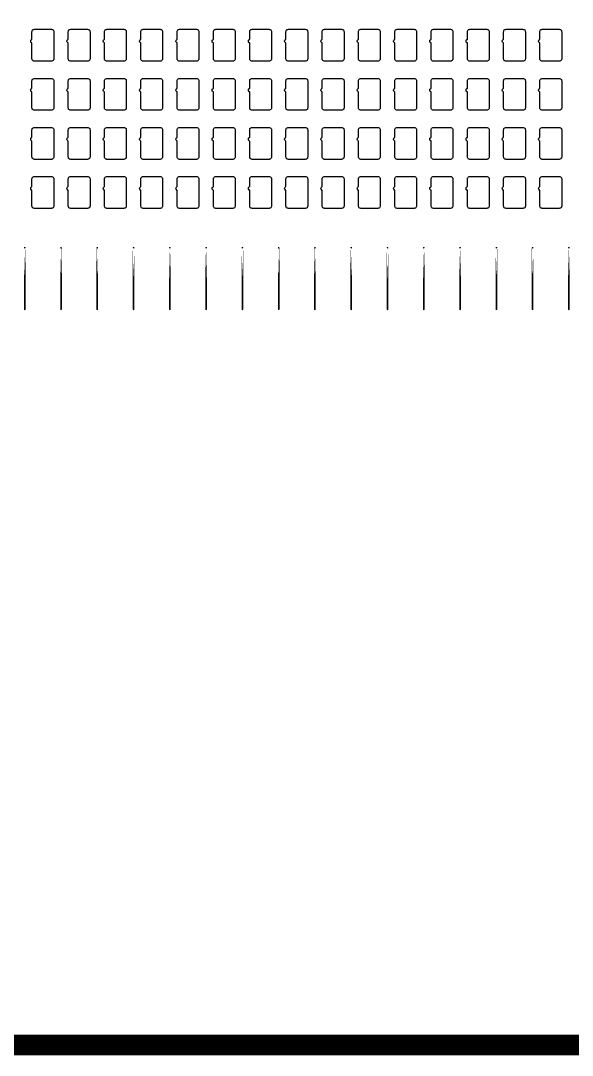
# Model space of a CAD drawing. Extents: x 11 to 212, y 11 to 212.
# Drawn here: x 66.9 to 93.7, y 10.7 to 61 of the extents above; entities that cross this region are included whole.
import ezdxf

# ---------------------------------------------------------------- set-up
doc = ezdxf.new("R2010")
doc.units = 0
doc.layers.get('0').update_dxf_attribs({"linetype": 'continuous'})
doc.layers.add('C2', color=7, linetype='continuous')

# ---------------------------------------------------------------- blocks, each defined once
blk = doc.blocks.new('cutlineendpoint')
at = {"const_width": 0.04}
blk.add_lwpolyline([(-0.02, 0, 1), (0.02, 0, 1)], format="xyb", close=True, dxfattribs=at)

msp = doc.modelspace()

# ---------------------------------------------------------------- linework, layer by layer
at = {"layer": 'C2'}
for points, const_width in [([(11.2, 211.2), (211.2, 211.2), (211.2, 11.2), (11.2, 11.2)], 1), ([(67.082, 50), (67.082, 47)], 0.08), ([(68.847, 50), (68.847, 47)], 0.08), ([(70.612, 50), (70.612, 47)], 0.08), ([(72.376, 50), (72.376, 47)], 0.08), ([(74.141, 50), (74.141, 47)], 0.08), ([(75.906, 50), (75.906, 47)], 0.08), ([(77.671, 50), (77.671, 47)], 0.08), ([(79.435, 50), (79.435, 47)], 0.08), ([(81.2, 50), (81.2, 47)], 0.08), ([(82.965, 50), (82.965, 47)], 0.08), ([(84.729, 50), (84.729, 47)], 0.08), ([(86.494, 50), (86.494, 47)], 0.08), ([(88.259, 50), (88.259, 47)], 0.08), ([(90.024, 50), (90.024, 47)], 0.08), ([(91.788, 50), (91.788, 47)], 0.08), ([(93.553, 50), (93.553, 47)], 0.08)]:
    msp.add_lwpolyline(points, close=True, dxfattribs=dict(at, const_width=const_width))
for points in [[(68.376, 60.629), (68.407, 60.625), (68.435, 60.614), (68.46, 60.595), (68.478, 60.571), (68.49, 60.542), (68.494, 60.512), (68.494, 59.194), (68.49, 59.164), (68.478, 59.135), (68.46, 59.111), (68.435, 59.092), (68.407, 59.08), (68.376, 59.076), (67.553, 59.076), (67.522, 59.08), (67.494, 59.092), (67.47, 59.111), (67.451, 59.135), (67.439, 59.164), (67.435, 59.194), (67.435, 59.967), (67.418, 59.971), (67.383, 60.006), (67.371, 60.053), (67.383, 60.1), (67.418, 60.134), (67.435, 60.139), (67.435, 60.512), (67.439, 60.542), (67.451, 60.571), (67.47, 60.595), (67.494, 60.614), (67.522, 60.625), (67.553, 60.629)], [(70.141, 60.629), (70.172, 60.625), (70.2, 60.614), (70.224, 60.595), (70.243, 60.571), (70.255, 60.542), (70.259, 60.512), (70.259, 59.194), (70.255, 59.164), (70.243, 59.135), (70.224, 59.111), (70.2, 59.092), (70.172, 59.08), (70.141, 59.076), (69.318, 59.076), (69.287, 59.08), (69.259, 59.092), (69.234, 59.111), (69.216, 59.135), (69.204, 59.164), (69.2, 59.194), (69.2, 59.967), (69.182, 59.971), (69.148, 60.006), (69.135, 60.053), (69.148, 60.1), (69.182, 60.134), (69.2, 60.139), (69.2, 60.512), (69.204, 60.542), (69.216, 60.571), (69.234, 60.595), (69.259, 60.614), (69.287, 60.625), (69.318, 60.629)], [(71.906, 60.629), (71.936, 60.625), (71.965, 60.614), (71.989, 60.595), (72.008, 60.571), (72.02, 60.542), (72.024, 60.512), (72.024, 59.194), (72.02, 59.164), (72.008, 59.135), (71.989, 59.111), (71.965, 59.092), (71.936, 59.08), (71.906, 59.076), (71.082, 59.076), (71.052, 59.08), (71.024, 59.092), (70.999, 59.111), (70.98, 59.135), (70.969, 59.164), (70.965, 59.194), (70.965, 59.967), (70.947, 59.971), (70.913, 60.006), (70.9, 60.053), (70.913, 60.1), (70.947, 60.134), (70.965, 60.139), (70.965, 60.512), (70.969, 60.542), (70.98, 60.571), (70.999, 60.595), (71.024, 60.614), (71.052, 60.625), (71.082, 60.629)], [(73.671, 60.629), (73.701, 60.625), (73.729, 60.614), (73.754, 60.595), (73.772, 60.571), (73.784, 60.542), (73.788, 60.512), (73.788, 59.194), (73.784, 59.164), (73.772, 59.135), (73.754, 59.111), (73.729, 59.092), (73.701, 59.08), (73.671, 59.076), (72.847, 59.076), (72.817, 59.08), (72.788, 59.092), (72.764, 59.111), (72.745, 59.135), (72.733, 59.164), (72.729, 59.194), (72.729, 59.967), (72.712, 59.971), (72.677, 60.006), (72.665, 60.053), (72.677, 60.1), (72.712, 60.134), (72.729, 60.139), (72.729, 60.512), (72.733, 60.542), (72.745, 60.571), (72.764, 60.595), (72.788, 60.614), (72.817, 60.625), (72.847, 60.629)], [(75.435, 60.629), (75.466, 60.625), (75.494, 60.614), (75.518, 60.595), (75.537, 60.571), (75.549, 60.542), (75.553, 60.512), (75.553, 59.194), (75.549, 59.164), (75.537, 59.135), (75.518, 59.111), (75.494, 59.092), (75.466, 59.08), (75.435, 59.076), (74.612, 59.076), (74.581, 59.08), (74.553, 59.092), (74.529, 59.111), (74.51, 59.135), (74.498, 59.164), (74.494, 59.194), (74.494, 59.967), (74.476, 59.971), (74.442, 60.006), (74.429, 60.053), (74.442, 60.1), (74.476, 60.134), (74.494, 60.139), (74.494, 60.512), (74.498, 60.542), (74.51, 60.571), (74.529, 60.595), (74.553, 60.614), (74.581, 60.625), (74.612, 60.629)], [(77.2, 60.629), (77.23, 60.625), (77.259, 60.614), (77.283, 60.595), (77.302, 60.571), (77.314, 60.542), (77.318, 60.512), (77.318, 59.194), (77.314, 59.164), (77.302, 59.135), (77.283, 59.111), (77.259, 59.092), (77.23, 59.08), (77.2, 59.076), (76.376, 59.076), (76.346, 59.08), (76.318, 59.092), (76.293, 59.111), (76.275, 59.135), (76.263, 59.164), (76.259, 59.194), (76.259, 59.967), (76.241, 59.971), (76.207, 60.006), (76.194, 60.053), (76.207, 60.1), (76.241, 60.134), (76.259, 60.139), (76.259, 60.512), (76.263, 60.542), (76.275, 60.571), (76.293, 60.595), (76.318, 60.614), (76.346, 60.625), (76.376, 60.629)], [(78.965, 60.629), (78.995, 60.625), (79.024, 60.614), (79.048, 60.595), (79.067, 60.571), (79.078, 60.542), (79.082, 60.512), (79.082, 59.194), (79.078, 59.164), (79.067, 59.135), (79.048, 59.111), (79.024, 59.092), (78.995, 59.08), (78.965, 59.076), (78.141, 59.076), (78.111, 59.08), (78.082, 59.092), (78.058, 59.111), (78.039, 59.135), (78.028, 59.164), (78.024, 59.194), (78.024, 59.967), (78.006, 59.971), (77.971, 60.006), (77.959, 60.053), (77.971, 60.1), (78.006, 60.134), (78.024, 60.139), (78.024, 60.512), (78.028, 60.542), (78.039, 60.571), (78.058, 60.595), (78.082, 60.614), (78.111, 60.625), (78.141, 60.629)], [(80.729, 60.629), (80.76, 60.625), (80.788, 60.614), (80.813, 60.595), (80.831, 60.571), (80.843, 60.542), (80.847, 60.512), (80.847, 59.194), (80.843, 59.164), (80.831, 59.135), (80.813, 59.111), (80.788, 59.092), (80.76, 59.08), (80.729, 59.076), (79.906, 59.076), (79.875, 59.08), (79.847, 59.092), (79.823, 59.111), (79.804, 59.135), (79.792, 59.164), (79.788, 59.194), (79.788, 59.967), (79.771, 59.971), (79.736, 60.006), (79.724, 60.053), (79.736, 60.1), (79.771, 60.134), (79.788, 60.139), (79.788, 60.512), (79.792, 60.542), (79.804, 60.571), (79.823, 60.595), (79.847, 60.614), (79.875, 60.625), (79.906, 60.629)], [(82.494, 60.629), (82.525, 60.625), (82.553, 60.614), (82.577, 60.595), (82.596, 60.571), (82.608, 60.542), (82.612, 60.512), (82.612, 59.194), (82.608, 59.164), (82.596, 59.135), (82.577, 59.111), (82.553, 59.092), (82.525, 59.08), (82.494, 59.076), (81.671, 59.076), (81.64, 59.08), (81.612, 59.092), (81.587, 59.111), (81.569, 59.135), (81.557, 59.164), (81.553, 59.194), (81.553, 59.967), (81.535, 59.971), (81.501, 60.006), (81.488, 60.053), (81.501, 60.1), (81.535, 60.134), (81.553, 60.139), (81.553, 60.512), (81.557, 60.542), (81.569, 60.571), (81.587, 60.595), (81.612, 60.614), (81.64, 60.625), (81.671, 60.629)], [(84.259, 60.629), (84.289, 60.625), (84.318, 60.614), (84.342, 60.595), (84.361, 60.571), (84.372, 60.542), (84.376, 60.512), (84.376, 59.194), (84.372, 59.164), (84.361, 59.135), (84.342, 59.111), (84.318, 59.092), (84.289, 59.08), (84.259, 59.076), (83.435, 59.076), (83.405, 59.08), (83.376, 59.092), (83.352, 59.111), (83.333, 59.135), (83.322, 59.164), (83.318, 59.194), (83.318, 59.967), (83.3, 59.971), (83.266, 60.006), (83.253, 60.053), (83.266, 60.1), (83.3, 60.134), (83.318, 60.139), (83.318, 60.512), (83.322, 60.542), (83.333, 60.571), (83.352, 60.595), (83.376, 60.614), (83.405, 60.625), (83.435, 60.629)], [(86.024, 60.629), (86.054, 60.625), (86.082, 60.614), (86.107, 60.595), (86.125, 60.571), (86.137, 60.542), (86.141, 60.512), (86.141, 59.194), (86.137, 59.164), (86.125, 59.135), (86.107, 59.111), (86.082, 59.092), (86.054, 59.08), (86.024, 59.076), (85.2, 59.076), (85.17, 59.08), (85.141, 59.092), (85.117, 59.111), (85.098, 59.135), (85.086, 59.164), (85.082, 59.194), (85.082, 59.967), (85.065, 59.971), (85.03, 60.006), (85.018, 60.053), (85.03, 60.1), (85.065, 60.134), (85.082, 60.139), (85.082, 60.512), (85.086, 60.542), (85.098, 60.571), (85.117, 60.595), (85.141, 60.614), (85.17, 60.625), (85.2, 60.629)], [(87.788, 60.629), (87.819, 60.625), (87.847, 60.614), (87.871, 60.595), (87.89, 60.571), (87.902, 60.542), (87.906, 60.512), (87.906, 59.194), (87.902, 59.164), (87.89, 59.135), (87.871, 59.111), (87.847, 59.092), (87.819, 59.08), (87.788, 59.076), (86.965, 59.076), (86.934, 59.08), (86.906, 59.092), (86.882, 59.111), (86.863, 59.135), (86.851, 59.164), (86.847, 59.194), (86.847, 59.967), (86.829, 59.971), (86.795, 60.006), (86.782, 60.053), (86.795, 60.1), (86.829, 60.134), (86.847, 60.139), (86.847, 60.512), (86.851, 60.542), (86.863, 60.571), (86.882, 60.595), (86.906, 60.614), (86.934, 60.625), (86.965, 60.629)], [(89.553, 60.629), (89.583, 60.625), (89.612, 60.614), (89.636, 60.595), (89.655, 60.571), (89.667, 60.542), (89.671, 60.512), (89.671, 59.194), (89.667, 59.164), (89.655, 59.135), (89.636, 59.111), (89.612, 59.092), (89.583, 59.08), (89.553, 59.076), (88.729, 59.076), (88.699, 59.08), (88.671, 59.092), (88.646, 59.111), (88.628, 59.135), (88.616, 59.164), (88.612, 59.194), (88.612, 59.967), (88.594, 59.971), (88.56, 60.006), (88.547, 60.053), (88.56, 60.1), (88.594, 60.134), (88.612, 60.139), (88.612, 60.512), (88.616, 60.542), (88.628, 60.571), (88.646, 60.595), (88.671, 60.614), (88.699, 60.625), (88.729, 60.629)], [(91.318, 60.629), (91.348, 60.625), (91.376, 60.614), (91.401, 60.595), (91.42, 60.571), (91.431, 60.542), (91.435, 60.512), (91.435, 59.194), (91.431, 59.164), (91.42, 59.135), (91.401, 59.111), (91.376, 59.092), (91.348, 59.08), (91.318, 59.076), (90.494, 59.076), (90.464, 59.08), (90.435, 59.092), (90.411, 59.111), (90.392, 59.135), (90.38, 59.164), (90.376, 59.194), (90.376, 59.967), (90.359, 59.971), (90.324, 60.006), (90.312, 60.053), (90.324, 60.1), (90.359, 60.134), (90.376, 60.139), (90.376, 60.512), (90.38, 60.542), (90.392, 60.571), (90.411, 60.595), (90.435, 60.614), (90.464, 60.625), (90.494, 60.629)], [(93.082, 60.629), (93.113, 60.625), (93.141, 60.614), (93.166, 60.595), (93.184, 60.571), (93.196, 60.542), (93.2, 60.512), (93.2, 59.194), (93.196, 59.164), (93.184, 59.135), (93.166, 59.111), (93.141, 59.092), (93.113, 59.08), (93.082, 59.076), (92.259, 59.076), (92.228, 59.08), (92.2, 59.092), (92.176, 59.111), (92.157, 59.135), (92.145, 59.164), (92.141, 59.194), (92.141, 59.967), (92.124, 59.971), (92.089, 60.006), (92.076, 60.053), (92.089, 60.1), (92.124, 60.134), (92.141, 60.139), (92.141, 60.512), (92.145, 60.542), (92.157, 60.571), (92.176, 60.595), (92.2, 60.614), (92.228, 60.625), (92.259, 60.629)], [(68.376, 58.241), (68.407, 58.237), (68.435, 58.225), (68.46, 58.207), (68.478, 58.182), (68.49, 58.154), (68.494, 58.124), (68.494, 56.806), (68.49, 56.775), (68.478, 56.747), (68.46, 56.723), (68.435, 56.704), (68.407, 56.692), (68.376, 56.688), (67.553, 56.688), (67.522, 56.692), (67.494, 56.704), (67.47, 56.723), (67.451, 56.747), (67.439, 56.775), (67.435, 56.806), (67.435, 57.578), (67.418, 57.583), (67.383, 57.618), (67.371, 57.665), (67.383, 57.712), (67.418, 57.746), (67.435, 57.751), (67.435, 58.124), (67.439, 58.154), (67.451, 58.182), (67.47, 58.207), (67.494, 58.225), (67.522, 58.237), (67.553, 58.241)], [(70.141, 58.241), (70.172, 58.237), (70.2, 58.225), (70.224, 58.207), (70.243, 58.182), (70.255, 58.154), (70.259, 58.124), (70.259, 56.806), (70.255, 56.775), (70.243, 56.747), (70.224, 56.723), (70.2, 56.704), (70.172, 56.692), (70.141, 56.688), (69.318, 56.688), (69.287, 56.692), (69.259, 56.704), (69.234, 56.723), (69.216, 56.747), (69.204, 56.775), (69.2, 56.806), (69.2, 57.578), (69.182, 57.583), (69.148, 57.618), (69.135, 57.665), (69.148, 57.712), (69.182, 57.746), (69.2, 57.751), (69.2, 58.124), (69.204, 58.154), (69.216, 58.182), (69.234, 58.207), (69.259, 58.225), (69.287, 58.237), (69.318, 58.241)], [(71.906, 58.241), (71.936, 58.237), (71.965, 58.225), (71.989, 58.207), (72.008, 58.182), (72.02, 58.154), (72.024, 58.124), (72.024, 56.806), (72.02, 56.775), (72.008, 56.747), (71.989, 56.723), (71.965, 56.704), (71.936, 56.692), (71.906, 56.688), (71.082, 56.688), (71.052, 56.692), (71.024, 56.704), (70.999, 56.723), (70.98, 56.747), (70.969, 56.775), (70.965, 56.806), (70.965, 57.578), (70.947, 57.583), (70.913, 57.618), (70.9, 57.665), (70.913, 57.712), (70.947, 57.746), (70.965, 57.751), (70.965, 58.124), (70.969, 58.154), (70.98, 58.182), (70.999, 58.207), (71.024, 58.225), (71.052, 58.237), (71.082, 58.241)], [(73.671, 58.241), (73.701, 58.237), (73.729, 58.225), (73.754, 58.207), (73.772, 58.182), (73.784, 58.154), (73.788, 58.124), (73.788, 56.806), (73.784, 56.775), (73.772, 56.747), (73.754, 56.723), (73.729, 56.704), (73.701, 56.692), (73.671, 56.688), (72.847, 56.688), (72.817, 56.692), (72.788, 56.704), (72.764, 56.723), (72.745, 56.747), (72.733, 56.775), (72.729, 56.806), (72.729, 57.578), (72.712, 57.583), (72.677, 57.618), (72.665, 57.665), (72.677, 57.712), (72.712, 57.746), (72.729, 57.751), (72.729, 58.124), (72.733, 58.154), (72.745, 58.182), (72.764, 58.207), (72.788, 58.225), (72.817, 58.237), (72.847, 58.241)], [(75.435, 58.241), (75.466, 58.237), (75.494, 58.225), (75.518, 58.207), (75.537, 58.182), (75.549, 58.154), (75.553, 58.124), (75.553, 56.806), (75.549, 56.775), (75.537, 56.747), (75.518, 56.723), (75.494, 56.704), (75.466, 56.692), (75.435, 56.688), (74.612, 56.688), (74.581, 56.692), (74.553, 56.704), (74.529, 56.723), (74.51, 56.747), (74.498, 56.775), (74.494, 56.806), (74.494, 57.578), (74.476, 57.583), (74.442, 57.618), (74.429, 57.665), (74.442, 57.712), (74.476, 57.746), (74.494, 57.751), (74.494, 58.124), (74.498, 58.154), (74.51, 58.182), (74.529, 58.207), (74.553, 58.225), (74.581, 58.237), (74.612, 58.241)], [(77.2, 58.241), (77.23, 58.237), (77.259, 58.225), (77.283, 58.207), (77.302, 58.182), (77.314, 58.154), (77.318, 58.124), (77.318, 56.806), (77.314, 56.775), (77.302, 56.747), (77.283, 56.723), (77.259, 56.704), (77.23, 56.692), (77.2, 56.688), (76.376, 56.688), (76.346, 56.692), (76.318, 56.704), (76.293, 56.723), (76.275, 56.747), (76.263, 56.775), (76.259, 56.806), (76.259, 57.578), (76.241, 57.583), (76.207, 57.618), (76.194, 57.665), (76.207, 57.712), (76.241, 57.746), (76.259, 57.751), (76.259, 58.124), (76.263, 58.154), (76.275, 58.182), (76.293, 58.207), (76.318, 58.225), (76.346, 58.237), (76.376, 58.241)], [(78.965, 58.241), (78.995, 58.237), (79.024, 58.225), (79.048, 58.207), (79.067, 58.182), (79.078, 58.154), (79.082, 58.124), (79.082, 56.806), (79.078, 56.775), (79.067, 56.747), (79.048, 56.723), (79.024, 56.704), (78.995, 56.692), (78.965, 56.688), (78.141, 56.688), (78.111, 56.692), (78.082, 56.704), (78.058, 56.723), (78.039, 56.747), (78.028, 56.775), (78.024, 56.806), (78.024, 57.578), (78.006, 57.583), (77.971, 57.618), (77.959, 57.665), (77.971, 57.712), (78.006, 57.746), (78.024, 57.751), (78.024, 58.124), (78.028, 58.154), (78.039, 58.182), (78.058, 58.207), (78.082, 58.225), (78.111, 58.237), (78.141, 58.241)], [(80.729, 58.241), (80.76, 58.237), (80.788, 58.225), (80.813, 58.207), (80.831, 58.182), (80.843, 58.154), (80.847, 58.124), (80.847, 56.806), (80.843, 56.775), (80.831, 56.747), (80.813, 56.723), (80.788, 56.704), (80.76, 56.692), (80.729, 56.688), (79.906, 56.688), (79.875, 56.692), (79.847, 56.704), (79.823, 56.723), (79.804, 56.747), (79.792, 56.775), (79.788, 56.806), (79.788, 57.578), (79.771, 57.583), (79.736, 57.618), (79.724, 57.665), (79.736, 57.712), (79.771, 57.746), (79.788, 57.751), (79.788, 58.124), (79.792, 58.154), (79.804, 58.182), (79.823, 58.207), (79.847, 58.225), (79.875, 58.237), (79.906, 58.241)], [(82.494, 58.241), (82.525, 58.237), (82.553, 58.225), (82.577, 58.207), (82.596, 58.182), (82.608, 58.154), (82.612, 58.124), (82.612, 56.806), (82.608, 56.775), (82.596, 56.747), (82.577, 56.723), (82.553, 56.704), (82.525, 56.692), (82.494, 56.688), (81.671, 56.688), (81.64, 56.692), (81.612, 56.704), (81.587, 56.723), (81.569, 56.747), (81.557, 56.775), (81.553, 56.806), (81.553, 57.578), (81.535, 57.583), (81.501, 57.618), (81.488, 57.665), (81.501, 57.712), (81.535, 57.746), (81.553, 57.751), (81.553, 58.124), (81.557, 58.154), (81.569, 58.182), (81.587, 58.207), (81.612, 58.225), (81.64, 58.237), (81.671, 58.241)], [(84.259, 58.241), (84.289, 58.237), (84.318, 58.225), (84.342, 58.207), (84.361, 58.182), (84.372, 58.154), (84.376, 58.124), (84.376, 56.806), (84.372, 56.775), (84.361, 56.747), (84.342, 56.723), (84.318, 56.704), (84.289, 56.692), (84.259, 56.688), (83.435, 56.688), (83.405, 56.692), (83.376, 56.704), (83.352, 56.723), (83.333, 56.747), (83.322, 56.775), (83.318, 56.806), (83.318, 57.578), (83.3, 57.583), (83.266, 57.618), (83.253, 57.665), (83.266, 57.712), (83.3, 57.746), (83.318, 57.751), (83.318, 58.124), (83.322, 58.154), (83.333, 58.182), (83.352, 58.207), (83.376, 58.225), (83.405, 58.237), (83.435, 58.241)], [(86.024, 58.241), (86.054, 58.237), (86.082, 58.225), (86.107, 58.207), (86.125, 58.182), (86.137, 58.154), (86.141, 58.124), (86.141, 56.806), (86.137, 56.775), (86.125, 56.747), (86.107, 56.723), (86.082, 56.704), (86.054, 56.692), (86.024, 56.688), (85.2, 56.688), (85.17, 56.692), (85.141, 56.704), (85.117, 56.723), (85.098, 56.747), (85.086, 56.775), (85.082, 56.806), (85.082, 57.578), (85.065, 57.583), (85.03, 57.618), (85.018, 57.665), (85.03, 57.712), (85.065, 57.746), (85.082, 57.751), (85.082, 58.124), (85.086, 58.154), (85.098, 58.182), (85.117, 58.207), (85.141, 58.225), (85.17, 58.237), (85.2, 58.241)], [(87.788, 58.241), (87.819, 58.237), (87.847, 58.225), (87.871, 58.207), (87.89, 58.182), (87.902, 58.154), (87.906, 58.124), (87.906, 56.806), (87.902, 56.775), (87.89, 56.747), (87.871, 56.723), (87.847, 56.704), (87.819, 56.692), (87.788, 56.688), (86.965, 56.688), (86.934, 56.692), (86.906, 56.704), (86.882, 56.723), (86.863, 56.747), (86.851, 56.775), (86.847, 56.806), (86.847, 57.578), (86.829, 57.583), (86.795, 57.618), (86.782, 57.665), (86.795, 57.712), (86.829, 57.746), (86.847, 57.751), (86.847, 58.124), (86.851, 58.154), (86.863, 58.182), (86.882, 58.207), (86.906, 58.225), (86.934, 58.237), (86.965, 58.241)], [(89.553, 58.241), (89.583, 58.237), (89.612, 58.225), (89.636, 58.207), (89.655, 58.182), (89.667, 58.154), (89.671, 58.124), (89.671, 56.806), (89.667, 56.775), (89.655, 56.747), (89.636, 56.723), (89.612, 56.704), (89.583, 56.692), (89.553, 56.688), (88.729, 56.688), (88.699, 56.692), (88.671, 56.704), (88.646, 56.723), (88.628, 56.747), (88.616, 56.775), (88.612, 56.806), (88.612, 57.578), (88.594, 57.583), (88.56, 57.618), (88.547, 57.665), (88.56, 57.712), (88.594, 57.746), (88.612, 57.751), (88.612, 58.124), (88.616, 58.154), (88.628, 58.182), (88.646, 58.207), (88.671, 58.225), (88.699, 58.237), (88.729, 58.241)], [(91.318, 58.241), (91.348, 58.237), (91.376, 58.225), (91.401, 58.207), (91.42, 58.182), (91.431, 58.154), (91.435, 58.124), (91.435, 56.806), (91.431, 56.775), (91.42, 56.747), (91.401, 56.723), (91.376, 56.704), (91.348, 56.692), (91.318, 56.688), (90.494, 56.688), (90.464, 56.692), (90.435, 56.704), (90.411, 56.723), (90.392, 56.747), (90.38, 56.775), (90.376, 56.806), (90.376, 57.578), (90.359, 57.583), (90.324, 57.618), (90.312, 57.665), (90.324, 57.712), (90.359, 57.746), (90.376, 57.751), (90.376, 58.124), (90.38, 58.154), (90.392, 58.182), (90.411, 58.207), (90.435, 58.225), (90.464, 58.237), (90.494, 58.241)], [(93.082, 58.241), (93.113, 58.237), (93.141, 58.225), (93.166, 58.207), (93.184, 58.182), (93.196, 58.154), (93.2, 58.124), (93.2, 56.806), (93.196, 56.775), (93.184, 56.747), (93.166, 56.723), (93.141, 56.704), (93.113, 56.692), (93.082, 56.688), (92.259, 56.688), (92.228, 56.692), (92.2, 56.704), (92.176, 56.723), (92.157, 56.747), (92.145, 56.775), (92.141, 56.806), (92.141, 57.578), (92.124, 57.583), (92.089, 57.618), (92.076, 57.665), (92.089, 57.712), (92.124, 57.746), (92.141, 57.751), (92.141, 58.124), (92.145, 58.154), (92.157, 58.182), (92.176, 58.207), (92.2, 58.225), (92.228, 58.237), (92.259, 58.241)], [(68.376, 55.853), (68.407, 55.849), (68.435, 55.837), (68.46, 55.818), (68.478, 55.794), (68.49, 55.766), (68.494, 55.735), (68.494, 54.418), (68.49, 54.387), (68.478, 54.359), (68.46, 54.334), (68.435, 54.316), (68.407, 54.304), (68.376, 54.3), (67.553, 54.3), (67.522, 54.304), (67.494, 54.316), (67.47, 54.334), (67.451, 54.359), (67.439, 54.387), (67.435, 54.418), (67.435, 55.19), (67.418, 55.195), (67.383, 55.229), (67.371, 55.276), (67.383, 55.324), (67.418, 55.358), (67.435, 55.363), (67.435, 55.735), (67.439, 55.766), (67.451, 55.794), (67.47, 55.818), (67.494, 55.837), (67.522, 55.849), (67.553, 55.853)], [(70.141, 55.853), (70.172, 55.849), (70.2, 55.837), (70.224, 55.818), (70.243, 55.794), (70.255, 55.766), (70.259, 55.735), (70.259, 54.418), (70.255, 54.387), (70.243, 54.359), (70.224, 54.334), (70.2, 54.316), (70.172, 54.304), (70.141, 54.3), (69.318, 54.3), (69.287, 54.304), (69.259, 54.316), (69.234, 54.334), (69.216, 54.359), (69.204, 54.387), (69.2, 54.418), (69.2, 55.19), (69.182, 55.195), (69.148, 55.229), (69.135, 55.276), (69.148, 55.324), (69.182, 55.358), (69.2, 55.363), (69.2, 55.735), (69.204, 55.766), (69.216, 55.794), (69.234, 55.818), (69.259, 55.837), (69.287, 55.849), (69.318, 55.853)], [(71.906, 55.853), (71.936, 55.849), (71.965, 55.837), (71.989, 55.818), (72.008, 55.794), (72.02, 55.766), (72.024, 55.735), (72.024, 54.418), (72.02, 54.387), (72.008, 54.359), (71.989, 54.334), (71.965, 54.316), (71.936, 54.304), (71.906, 54.3), (71.082, 54.3), (71.052, 54.304), (71.024, 54.316), (70.999, 54.334), (70.98, 54.359), (70.969, 54.387), (70.965, 54.418), (70.965, 55.19), (70.947, 55.195), (70.913, 55.229), (70.9, 55.276), (70.913, 55.324), (70.947, 55.358), (70.965, 55.363), (70.965, 55.735), (70.969, 55.766), (70.98, 55.794), (70.999, 55.818), (71.024, 55.837), (71.052, 55.849), (71.082, 55.853)], [(73.671, 55.853), (73.701, 55.849), (73.729, 55.837), (73.754, 55.818), (73.772, 55.794), (73.784, 55.766), (73.788, 55.735), (73.788, 54.418), (73.784, 54.387), (73.772, 54.359), (73.754, 54.334), (73.729, 54.316), (73.701, 54.304), (73.671, 54.3), (72.847, 54.3), (72.817, 54.304), (72.788, 54.316), (72.764, 54.334), (72.745, 54.359), (72.733, 54.387), (72.729, 54.418), (72.729, 55.19), (72.712, 55.195), (72.677, 55.229), (72.665, 55.276), (72.677, 55.324), (72.712, 55.358), (72.729, 55.363), (72.729, 55.735), (72.733, 55.766), (72.745, 55.794), (72.764, 55.818), (72.788, 55.837), (72.817, 55.849), (72.847, 55.853)], [(75.435, 55.853), (75.466, 55.849), (75.494, 55.837), (75.518, 55.818), (75.537, 55.794), (75.549, 55.766), (75.553, 55.735), (75.553, 54.418), (75.549, 54.387), (75.537, 54.359), (75.518, 54.334), (75.494, 54.316), (75.466, 54.304), (75.435, 54.3), (74.612, 54.3), (74.581, 54.304), (74.553, 54.316), (74.529, 54.334), (74.51, 54.359), (74.498, 54.387), (74.494, 54.418), (74.494, 55.19), (74.476, 55.195), (74.442, 55.229), (74.429, 55.276), (74.442, 55.324), (74.476, 55.358), (74.494, 55.363), (74.494, 55.735), (74.498, 55.766), (74.51, 55.794), (74.529, 55.818), (74.553, 55.837), (74.581, 55.849), (74.612, 55.853)], [(77.2, 55.853), (77.23, 55.849), (77.259, 55.837), (77.283, 55.818), (77.302, 55.794), (77.314, 55.766), (77.318, 55.735), (77.318, 54.418), (77.314, 54.387), (77.302, 54.359), (77.283, 54.334), (77.259, 54.316), (77.23, 54.304), (77.2, 54.3), (76.376, 54.3), (76.346, 54.304), (76.318, 54.316), (76.293, 54.334), (76.275, 54.359), (76.263, 54.387), (76.259, 54.418), (76.259, 55.19), (76.241, 55.195), (76.207, 55.229), (76.194, 55.276), (76.207, 55.324), (76.241, 55.358), (76.259, 55.363), (76.259, 55.735), (76.263, 55.766), (76.275, 55.794), (76.293, 55.818), (76.318, 55.837), (76.346, 55.849), (76.376, 55.853)], [(78.965, 55.853), (78.995, 55.849), (79.024, 55.837), (79.048, 55.818), (79.067, 55.794), (79.078, 55.766), (79.082, 55.735), (79.082, 54.418), (79.078, 54.387), (79.067, 54.359), (79.048, 54.334), (79.024, 54.316), (78.995, 54.304), (78.965, 54.3), (78.141, 54.3), (78.111, 54.304), (78.082, 54.316), (78.058, 54.334), (78.039, 54.359), (78.028, 54.387), (78.024, 54.418), (78.024, 55.19), (78.006, 55.195), (77.971, 55.229), (77.959, 55.276), (77.971, 55.324), (78.006, 55.358), (78.024, 55.363), (78.024, 55.735), (78.028, 55.766), (78.039, 55.794), (78.058, 55.818), (78.082, 55.837), (78.111, 55.849), (78.141, 55.853)], [(80.729, 55.853), (80.76, 55.849), (80.788, 55.837), (80.813, 55.818), (80.831, 55.794), (80.843, 55.766), (80.847, 55.735), (80.847, 54.418), (80.843, 54.387), (80.831, 54.359), (80.813, 54.334), (80.788, 54.316), (80.76, 54.304), (80.729, 54.3), (79.906, 54.3), (79.875, 54.304), (79.847, 54.316), (79.823, 54.334), (79.804, 54.359), (79.792, 54.387), (79.788, 54.418), (79.788, 55.19), (79.771, 55.195), (79.736, 55.229), (79.724, 55.276), (79.736, 55.324), (79.771, 55.358), (79.788, 55.363), (79.788, 55.735), (79.792, 55.766), (79.804, 55.794), (79.823, 55.818), (79.847, 55.837), (79.875, 55.849), (79.906, 55.853)], [(82.494, 55.853), (82.525, 55.849), (82.553, 55.837), (82.577, 55.818), (82.596, 55.794), (82.608, 55.766), (82.612, 55.735), (82.612, 54.418), (82.608, 54.387), (82.596, 54.359), (82.577, 54.334), (82.553, 54.316), (82.525, 54.304), (82.494, 54.3), (81.671, 54.3), (81.64, 54.304), (81.612, 54.316), (81.587, 54.334), (81.569, 54.359), (81.557, 54.387), (81.553, 54.418), (81.553, 55.19), (81.535, 55.195), (81.501, 55.229), (81.488, 55.276), (81.501, 55.324), (81.535, 55.358), (81.553, 55.363), (81.553, 55.735), (81.557, 55.766), (81.569, 55.794), (81.587, 55.818), (81.612, 55.837), (81.64, 55.849), (81.671, 55.853)], [(84.259, 55.853), (84.289, 55.849), (84.318, 55.837), (84.342, 55.818), (84.361, 55.794), (84.372, 55.766), (84.376, 55.735), (84.376, 54.418), (84.372, 54.387), (84.361, 54.359), (84.342, 54.334), (84.318, 54.316), (84.289, 54.304), (84.259, 54.3), (83.435, 54.3), (83.405, 54.304), (83.376, 54.316), (83.352, 54.334), (83.333, 54.359), (83.322, 54.387), (83.318, 54.418), (83.318, 55.19), (83.3, 55.195), (83.266, 55.229), (83.253, 55.276), (83.266, 55.324), (83.3, 55.358), (83.318, 55.363), (83.318, 55.735), (83.322, 55.766), (83.333, 55.794), (83.352, 55.818), (83.376, 55.837), (83.405, 55.849), (83.435, 55.853)], [(86.024, 55.853), (86.054, 55.849), (86.082, 55.837), (86.107, 55.818), (86.125, 55.794), (86.137, 55.766), (86.141, 55.735), (86.141, 54.418), (86.137, 54.387), (86.125, 54.359), (86.107, 54.334), (86.082, 54.316), (86.054, 54.304), (86.024, 54.3), (85.2, 54.3), (85.17, 54.304), (85.141, 54.316), (85.117, 54.334), (85.098, 54.359), (85.086, 54.387), (85.082, 54.418), (85.082, 55.19), (85.065, 55.195), (85.03, 55.229), (85.018, 55.276), (85.03, 55.324), (85.065, 55.358), (85.082, 55.363), (85.082, 55.735), (85.086, 55.766), (85.098, 55.794), (85.117, 55.818), (85.141, 55.837), (85.17, 55.849), (85.2, 55.853)], [(87.788, 55.853), (87.819, 55.849), (87.847, 55.837), (87.871, 55.818), (87.89, 55.794), (87.902, 55.766), (87.906, 55.735), (87.906, 54.418), (87.902, 54.387), (87.89, 54.359), (87.871, 54.334), (87.847, 54.316), (87.819, 54.304), (87.788, 54.3), (86.965, 54.3), (86.934, 54.304), (86.906, 54.316), (86.882, 54.334), (86.863, 54.359), (86.851, 54.387), (86.847, 54.418), (86.847, 55.19), (86.829, 55.195), (86.795, 55.229), (86.782, 55.276), (86.795, 55.324), (86.829, 55.358), (86.847, 55.363), (86.847, 55.735), (86.851, 55.766), (86.863, 55.794), (86.882, 55.818), (86.906, 55.837), (86.934, 55.849), (86.965, 55.853)], [(89.553, 55.853), (89.583, 55.849), (89.612, 55.837), (89.636, 55.818), (89.655, 55.794), (89.667, 55.766), (89.671, 55.735), (89.671, 54.418), (89.667, 54.387), (89.655, 54.359), (89.636, 54.334), (89.612, 54.316), (89.583, 54.304), (89.553, 54.3), (88.729, 54.3), (88.699, 54.304), (88.671, 54.316), (88.646, 54.334), (88.628, 54.359), (88.616, 54.387), (88.612, 54.418), (88.612, 55.19), (88.594, 55.195), (88.56, 55.229), (88.547, 55.276), (88.56, 55.324), (88.594, 55.358), (88.612, 55.363), (88.612, 55.735), (88.616, 55.766), (88.628, 55.794), (88.646, 55.818), (88.671, 55.837), (88.699, 55.849), (88.729, 55.853)], [(91.318, 55.853), (91.348, 55.849), (91.376, 55.837), (91.401, 55.818), (91.42, 55.794), (91.431, 55.766), (91.435, 55.735), (91.435, 54.418), (91.431, 54.387), (91.42, 54.359), (91.401, 54.334), (91.376, 54.316), (91.348, 54.304), (91.318, 54.3), (90.494, 54.3), (90.464, 54.304), (90.435, 54.316), (90.411, 54.334), (90.392, 54.359), (90.38, 54.387), (90.376, 54.418), (90.376, 55.19), (90.359, 55.195), (90.324, 55.229), (90.312, 55.276), (90.324, 55.324), (90.359, 55.358), (90.376, 55.363), (90.376, 55.735), (90.38, 55.766), (90.392, 55.794), (90.411, 55.818), (90.435, 55.837), (90.464, 55.849), (90.494, 55.853)], [(93.082, 55.853), (93.113, 55.849), (93.141, 55.837), (93.166, 55.818), (93.184, 55.794), (93.196, 55.766), (93.2, 55.735), (93.2, 54.418), (93.196, 54.387), (93.184, 54.359), (93.166, 54.334), (93.141, 54.316), (93.113, 54.304), (93.082, 54.3), (92.259, 54.3), (92.228, 54.304), (92.2, 54.316), (92.176, 54.334), (92.157, 54.359), (92.145, 54.387), (92.141, 54.418), (92.141, 55.19), (92.124, 55.195), (92.089, 55.229), (92.076, 55.276), (92.089, 55.324), (92.124, 55.358), (92.141, 55.363), (92.141, 55.735), (92.145, 55.766), (92.157, 55.794), (92.176, 55.818), (92.2, 55.837), (92.228, 55.849), (92.259, 55.853)], [(68.376, 53.465), (68.407, 53.461), (68.435, 53.449), (68.46, 53.43), (68.478, 53.406), (68.49, 53.378), (68.494, 53.347), (68.494, 52.029), (68.49, 51.999), (68.478, 51.971), (68.46, 51.946), (68.435, 51.928), (68.407, 51.916), (68.376, 51.912), (67.553, 51.912), (67.522, 51.916), (67.494, 51.928), (67.47, 51.946), (67.451, 51.971), (67.439, 51.999), (67.435, 52.029), (67.435, 52.802), (67.418, 52.807), (67.383, 52.841), (67.371, 52.888), (67.383, 52.935), (67.418, 52.97), (67.435, 52.974), (67.435, 53.347), (67.439, 53.378), (67.451, 53.406), (67.47, 53.43), (67.494, 53.449), (67.522, 53.461), (67.553, 53.465)], [(70.141, 53.465), (70.172, 53.461), (70.2, 53.449), (70.224, 53.43), (70.243, 53.406), (70.255, 53.378), (70.259, 53.347), (70.259, 52.029), (70.255, 51.999), (70.243, 51.971), (70.224, 51.946), (70.2, 51.928), (70.172, 51.916), (70.141, 51.912), (69.318, 51.912), (69.287, 51.916), (69.259, 51.928), (69.234, 51.946), (69.216, 51.971), (69.204, 51.999), (69.2, 52.029), (69.2, 52.802), (69.182, 52.807), (69.148, 52.841), (69.135, 52.888), (69.148, 52.935), (69.182, 52.97), (69.2, 52.974), (69.2, 53.347), (69.204, 53.378), (69.216, 53.406), (69.234, 53.43), (69.259, 53.449), (69.287, 53.461), (69.318, 53.465)], [(71.906, 53.465), (71.936, 53.461), (71.965, 53.449), (71.989, 53.43), (72.008, 53.406), (72.02, 53.378), (72.024, 53.347), (72.024, 52.029), (72.02, 51.999), (72.008, 51.971), (71.989, 51.946), (71.965, 51.928), (71.936, 51.916), (71.906, 51.912), (71.082, 51.912), (71.052, 51.916), (71.024, 51.928), (70.999, 51.946), (70.98, 51.971), (70.969, 51.999), (70.965, 52.029), (70.965, 52.802), (70.947, 52.807), (70.913, 52.841), (70.9, 52.888), (70.913, 52.935), (70.947, 52.97), (70.965, 52.974), (70.965, 53.347), (70.969, 53.378), (70.98, 53.406), (70.999, 53.43), (71.024, 53.449), (71.052, 53.461), (71.082, 53.465)], [(73.671, 53.465), (73.701, 53.461), (73.729, 53.449), (73.754, 53.43), (73.772, 53.406), (73.784, 53.378), (73.788, 53.347), (73.788, 52.029), (73.784, 51.999), (73.772, 51.971), (73.754, 51.946), (73.729, 51.928), (73.701, 51.916), (73.671, 51.912), (72.847, 51.912), (72.817, 51.916), (72.788, 51.928), (72.764, 51.946), (72.745, 51.971), (72.733, 51.999), (72.729, 52.029), (72.729, 52.802), (72.712, 52.807), (72.677, 52.841), (72.665, 52.888), (72.677, 52.935), (72.712, 52.97), (72.729, 52.974), (72.729, 53.347), (72.733, 53.378), (72.745, 53.406), (72.764, 53.43), (72.788, 53.449), (72.817, 53.461), (72.847, 53.465)], [(75.435, 53.465), (75.466, 53.461), (75.494, 53.449), (75.518, 53.43), (75.537, 53.406), (75.549, 53.378), (75.553, 53.347), (75.553, 52.029), (75.549, 51.999), (75.537, 51.971), (75.518, 51.946), (75.494, 51.928), (75.466, 51.916), (75.435, 51.912), (74.612, 51.912), (74.581, 51.916), (74.553, 51.928), (74.529, 51.946), (74.51, 51.971), (74.498, 51.999), (74.494, 52.029), (74.494, 52.802), (74.476, 52.807), (74.442, 52.841), (74.429, 52.888), (74.442, 52.935), (74.476, 52.97), (74.494, 52.974), (74.494, 53.347), (74.498, 53.378), (74.51, 53.406), (74.529, 53.43), (74.553, 53.449), (74.581, 53.461), (74.612, 53.465)], [(77.2, 53.465), (77.23, 53.461), (77.259, 53.449), (77.283, 53.43), (77.302, 53.406), (77.314, 53.378), (77.318, 53.347), (77.318, 52.029), (77.314, 51.999), (77.302, 51.971), (77.283, 51.946), (77.259, 51.928), (77.23, 51.916), (77.2, 51.912), (76.376, 51.912), (76.346, 51.916), (76.318, 51.928), (76.293, 51.946), (76.275, 51.971), (76.263, 51.999), (76.259, 52.029), (76.259, 52.802), (76.241, 52.807), (76.207, 52.841), (76.194, 52.888), (76.207, 52.935), (76.241, 52.97), (76.259, 52.974), (76.259, 53.347), (76.263, 53.378), (76.275, 53.406), (76.293, 53.43), (76.318, 53.449), (76.346, 53.461), (76.376, 53.465)], [(78.965, 53.465), (78.995, 53.461), (79.024, 53.449), (79.048, 53.43), (79.067, 53.406), (79.078, 53.378), (79.082, 53.347), (79.082, 52.029), (79.078, 51.999), (79.067, 51.971), (79.048, 51.946), (79.024, 51.928), (78.995, 51.916), (78.965, 51.912), (78.141, 51.912), (78.111, 51.916), (78.082, 51.928), (78.058, 51.946), (78.039, 51.971), (78.028, 51.999), (78.024, 52.029), (78.024, 52.802), (78.006, 52.807), (77.971, 52.841), (77.959, 52.888), (77.971, 52.935), (78.006, 52.97), (78.024, 52.974), (78.024, 53.347), (78.028, 53.378), (78.039, 53.406), (78.058, 53.43), (78.082, 53.449), (78.111, 53.461), (78.141, 53.465)], [(80.729, 53.465), (80.76, 53.461), (80.788, 53.449), (80.813, 53.43), (80.831, 53.406), (80.843, 53.378), (80.847, 53.347), (80.847, 52.029), (80.843, 51.999), (80.831, 51.971), (80.813, 51.946), (80.788, 51.928), (80.76, 51.916), (80.729, 51.912), (79.906, 51.912), (79.875, 51.916), (79.847, 51.928), (79.823, 51.946), (79.804, 51.971), (79.792, 51.999), (79.788, 52.029), (79.788, 52.802), (79.771, 52.807), (79.736, 52.841), (79.724, 52.888), (79.736, 52.935), (79.771, 52.97), (79.788, 52.974), (79.788, 53.347), (79.792, 53.378), (79.804, 53.406), (79.823, 53.43), (79.847, 53.449), (79.875, 53.461), (79.906, 53.465)], [(82.494, 53.465), (82.525, 53.461), (82.553, 53.449), (82.577, 53.43), (82.596, 53.406), (82.608, 53.378), (82.612, 53.347), (82.612, 52.029), (82.608, 51.999), (82.596, 51.971), (82.577, 51.946), (82.553, 51.928), (82.525, 51.916), (82.494, 51.912), (81.671, 51.912), (81.64, 51.916), (81.612, 51.928), (81.587, 51.946), (81.569, 51.971), (81.557, 51.999), (81.553, 52.029), (81.553, 52.802), (81.535, 52.807), (81.501, 52.841), (81.488, 52.888), (81.501, 52.935), (81.535, 52.97), (81.553, 52.974), (81.553, 53.347), (81.557, 53.378), (81.569, 53.406), (81.587, 53.43), (81.612, 53.449), (81.64, 53.461), (81.671, 53.465)], [(84.259, 53.465), (84.289, 53.461), (84.318, 53.449), (84.342, 53.43), (84.361, 53.406), (84.372, 53.378), (84.376, 53.347), (84.376, 52.029), (84.372, 51.999), (84.361, 51.971), (84.342, 51.946), (84.318, 51.928), (84.289, 51.916), (84.259, 51.912), (83.435, 51.912), (83.405, 51.916), (83.376, 51.928), (83.352, 51.946), (83.333, 51.971), (83.322, 51.999), (83.318, 52.029), (83.318, 52.802), (83.3, 52.807), (83.266, 52.841), (83.253, 52.888), (83.266, 52.935), (83.3, 52.97), (83.318, 52.974), (83.318, 53.347), (83.322, 53.378), (83.333, 53.406), (83.352, 53.43), (83.376, 53.449), (83.405, 53.461), (83.435, 53.465)], [(86.024, 53.465), (86.054, 53.461), (86.082, 53.449), (86.107, 53.43), (86.125, 53.406), (86.137, 53.378), (86.141, 53.347), (86.141, 52.029), (86.137, 51.999), (86.125, 51.971), (86.107, 51.946), (86.082, 51.928), (86.054, 51.916), (86.024, 51.912), (85.2, 51.912), (85.17, 51.916), (85.141, 51.928), (85.117, 51.946), (85.098, 51.971), (85.086, 51.999), (85.082, 52.029), (85.082, 52.802), (85.065, 52.807), (85.03, 52.841), (85.018, 52.888), (85.03, 52.935), (85.065, 52.97), (85.082, 52.974), (85.082, 53.347), (85.086, 53.378), (85.098, 53.406), (85.117, 53.43), (85.141, 53.449), (85.17, 53.461), (85.2, 53.465)], [(87.788, 53.465), (87.819, 53.461), (87.847, 53.449), (87.871, 53.43), (87.89, 53.406), (87.902, 53.378), (87.906, 53.347), (87.906, 52.029), (87.902, 51.999), (87.89, 51.971), (87.871, 51.946), (87.847, 51.928), (87.819, 51.916), (87.788, 51.912), (86.965, 51.912), (86.934, 51.916), (86.906, 51.928), (86.882, 51.946), (86.863, 51.971), (86.851, 51.999), (86.847, 52.029), (86.847, 52.802), (86.829, 52.807), (86.795, 52.841), (86.782, 52.888), (86.795, 52.935), (86.829, 52.97), (86.847, 52.974), (86.847, 53.347), (86.851, 53.378), (86.863, 53.406), (86.882, 53.43), (86.906, 53.449), (86.934, 53.461), (86.965, 53.465)], [(89.553, 53.465), (89.583, 53.461), (89.612, 53.449), (89.636, 53.43), (89.655, 53.406), (89.667, 53.378), (89.671, 53.347), (89.671, 52.029), (89.667, 51.999), (89.655, 51.971), (89.636, 51.946), (89.612, 51.928), (89.583, 51.916), (89.553, 51.912), (88.729, 51.912), (88.699, 51.916), (88.671, 51.928), (88.646, 51.946), (88.628, 51.971), (88.616, 51.999), (88.612, 52.029), (88.612, 52.802), (88.594, 52.807), (88.56, 52.841), (88.547, 52.888), (88.56, 52.935), (88.594, 52.97), (88.612, 52.974), (88.612, 53.347), (88.616, 53.378), (88.628, 53.406), (88.646, 53.43), (88.671, 53.449), (88.699, 53.461), (88.729, 53.465)], [(91.318, 53.465), (91.348, 53.461), (91.376, 53.449), (91.401, 53.43), (91.42, 53.406), (91.431, 53.378), (91.435, 53.347), (91.435, 52.029), (91.431, 51.999), (91.42, 51.971), (91.401, 51.946), (91.376, 51.928), (91.348, 51.916), (91.318, 51.912), (90.494, 51.912), (90.464, 51.916), (90.435, 51.928), (90.411, 51.946), (90.392, 51.971), (90.38, 51.999), (90.376, 52.029), (90.376, 52.802), (90.359, 52.807), (90.324, 52.841), (90.312, 52.888), (90.324, 52.935), (90.359, 52.97), (90.376, 52.974), (90.376, 53.347), (90.38, 53.378), (90.392, 53.406), (90.411, 53.43), (90.435, 53.449), (90.464, 53.461), (90.494, 53.465)], [(93.082, 53.465), (93.113, 53.461), (93.141, 53.449), (93.166, 53.43), (93.184, 53.406), (93.196, 53.378), (93.2, 53.347), (93.2, 52.029), (93.196, 51.999), (93.184, 51.971), (93.166, 51.946), (93.141, 51.928), (93.113, 51.916), (93.082, 51.912), (92.259, 51.912), (92.228, 51.916), (92.2, 51.928), (92.176, 51.946), (92.157, 51.971), (92.145, 51.999), (92.141, 52.029), (92.141, 52.802), (92.124, 52.807), (92.089, 52.841), (92.076, 52.888), (92.089, 52.935), (92.124, 52.97), (92.141, 52.974), (92.141, 53.347), (92.145, 53.378), (92.157, 53.406), (92.176, 53.43), (92.2, 53.449), (92.228, 53.461), (92.259, 53.465)]]:
    msp.add_lwpolyline(points, close=True, dxfattribs=at)

# ---------------------------------------------------------------- block references
for p in [(67.082, 50), (68.847, 50), (70.612, 50), (72.376, 50), (74.141, 50), (75.906, 50), (77.671, 50), (79.435, 50), (81.2, 50), (82.965, 50), (84.729, 50), (86.494, 50), (88.259, 50), (90.024, 50), (91.788, 50), (93.553, 50), (67.082, 47), (68.847, 47), (70.612, 47), (72.376, 47), (74.141, 47), (75.906, 47), (77.671, 47), (79.435, 47), (81.2, 47), (82.965, 47), (84.729, 47), (86.494, 47), (88.259, 47), (90.024, 47), (91.788, 47), (93.553, 47)]:
    msp.add_blockref('cutlineendpoint', p, dxfattribs=at)

doc.saveas('drawing.dxf')
